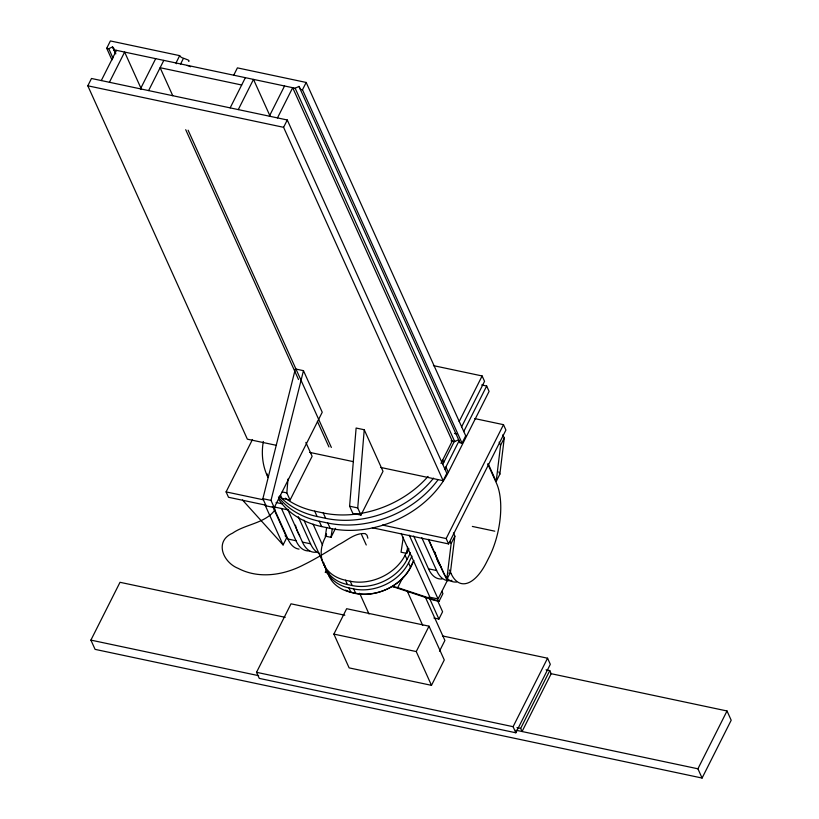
<?xml version="1.0" encoding="UTF-8"?>
<svg xmlns="http://www.w3.org/2000/svg" width="819" height="819" viewBox="0 0 819 819"><rect width="100%" height="100%" fill="white"/><g stroke="black" fill="none" stroke-linecap="round" stroke-linejoin="round"><path stroke-width="1.23" d="M280.569 495.28L281.951 498.351L290.08 500.071L286.834 492.905L287.991 479.033M349.6 506.203L356.122 428.03L364.24 429.75L383.005 471.314L360.964 515.1L352.835 513.38L349.6 506.203L357.729 507.934L360.964 515.1M357.729 507.934L364.24 429.75M428.552 539.301L446.764 579.637L451.167 543.488L454.862 536.158L453.409 532.954M454.862 536.158L450.45 572.317L446.764 579.637M488.37 464.199L496.181 481.49L500.583 445.331L504.269 438.011L502.825 434.807M496.181 481.49L499.866 474.16L504.269 438.011M335.544 528.316L330.999 537.346L325.348 536.148L326.668 527.416M330.999 537.346L332.309 528.613M403.296 537.223L401.044 552.201L406.685 553.398L408.968 548.884M406.685 553.398L407.627 547.153M262.879 498.689L295.352 368.949L303.47 370.679L322.236 412.244L274.242 507.585L266.114 505.855L262.879 498.689L271.007 500.409L274.242 507.585M271.007 500.409L303.47 370.679M276.044 445.26L247.358 439.179L87.807 85.8L91.493 78.481L287.274 119.983L446.826 473.351L443.14 480.681L380.794 467.465M111.968 59.941L106.705 48.28L110.391 40.95L179.689 55.641A3.409 1.577 26.7 0 0 183.497 58.241L180.508 64.189M101.3 80.559L116.503 50.358M109.418 82.279L124.631 52.078L141.482 89.394M140.479 88.861L155.692 58.661M148.608 90.581L163.81 60.381M179.689 55.641L175.993 62.971A3.409 1.577 26.7 0 0 176.525 63.728M233.722 75.205L237.408 67.875L306.173 82.453L465.724 435.821L462.029 443.151L459.971 442.71L458.538 439.793L454.719 441.595L451.023 440.817M230.17 107.873L245.372 77.672M238.288 109.603L253.491 79.392L269.82 115.551M269.349 116.185L284.551 85.985M277.477 117.905L292.68 87.705L452.231 441.072L440.97 463.441M443.14 480.681L283.589 127.314L287.274 119.983M462.029 443.151L302.477 89.783L306.173 82.453M550.542 673.566L727.016 710.974L731.193 720.239L702.088 778.05L95.086 649.365L90.899 640.11L120.014 582.299L285.217 617.321M266.032 505.221L228.521 497.276L226.095 491.902L252.477 439.516M290.08 500.071L312.121 456.285L305.866 442.424M242.485 499.999L283.087 544.942L286.773 537.612L272.717 506.49M442.444 635.923L547.573 658.21L550.317 664.291L515.837 732.78L259.285 678.388L256.531 672.307L291.011 603.818L344.83 615.223M325.348 536.148L326.484 533.896M326.586 534.807L324.877 538.216A42.926 33.077 -24.3 0 0 345.475 580.221L347.42 584.531L352.19 585.544A42.926 33.077 -24.3 0 0 407.033 559.531L410.452 552.723M328.88 573.433L325.338 572.266L326.484 569.983M333.876 634.101L346.652 608.712L429.023 626.177L444.277 659.96L431.49 685.339L349.129 667.884L333.876 634.101L416.247 651.566L431.49 685.339M459.152 421.57L482.125 375.952L433.435 365.632M442.639 464.486A92.455 71.243 -24.3 0 0 443.785 462.295L454.688 440.622M461.578 426.945L484.551 381.326L482.125 375.952M444.758 469.174A92.455 71.243 -24.3 0 0 445.905 466.984L459.111 440.755M463.697 431.633L486.67 386.015L481.674 384.961M345.475 580.221L350.245 581.234A42.926 33.077 -24.3 0 0 405.088 555.221L408.507 548.413M278.695 499.344A92.455 71.243 -24.3 0 0 321.652 526.576L330.211 528.388A92.455 71.243 -24.3 0 0 448.331 472.358L489.086 391.39L486.67 386.015M325.133 565.827A42.926 33.077 -24.3 0 0 348.945 587.919L353.716 588.933A42.926 33.077 -24.3 0 0 408.558 562.919L411.967 556.152M441.881 591.338L442.925 593.632L439.056 601.31L433.712 600.173L392.393 586.476L397.737 587.612L402.897 577.344M327.313 571.252A42.926 33.077 -24.3 0 0 350.89 592.229L355.661 593.243A42.926 33.077 -24.3 0 0 410.503 567.229L413.912 560.462M372.317 527.753L448.587 543.929L446.16 538.554L503.49 424.672L474.733 418.581M448.587 543.929L505.917 430.047L503.49 424.672M401.126 533.435L429.934 597.235L438.063 598.955L447.256 580.691M416.247 651.566L429.023 626.177M433.937 618.017L438.902 619.072L442.588 611.752L437.356 600.143M439.486 651.207L444.891 640.468L425.092 596.601M515.837 732.78L513.093 726.688L547.573 658.21M549.774 670.607L551.177 673.699L522.061 731.521L520.669 728.419L549.774 670.607L546.068 669.819M702.088 778.05L697.911 768.795L727.016 710.974M106.705 48.28L108.763 48.71L112.582 46.898L115.602 53.327M114.025 49.826L295.157 88.227L298.986 86.415L300.419 89.343L302.477 89.783M241.687 85.002L160.125 67.711L172.758 95.7M87.807 85.8L283.589 127.314M454.473 433.435L456.971 433.968M309.715 452.395L353.358 461.65M472.348 526.433L494.789 531.183M282.197 491.922L286.834 492.905M226.095 491.902L263.605 499.856M276.116 502.508L282.36 503.828M382.391 525.04L446.16 538.554M285.34 498.187A92.455 71.243 -24.3 0 0 314.691 511.138L323.239 512.96A92.455 71.243 -24.3 0 0 428.071 476.412M272.287 506.551L288.544 510.002M279.494 496.068A92.455 71.243 -24.3 0 0 317.117 516.513L325.665 518.325A92.455 71.243 -24.3 0 0 433.558 478.132M278.429 496.969A92.455 71.243 -24.3 0 0 319.236 521.212L327.784 523.024A92.455 71.243 -24.3 0 0 437.837 480.026M273.341 506.746L287.909 539.004L296.028 540.735A53.532 23.526 -78 0 0 309.654 550.849M287.633 509.316L302.426 542.086L310.544 543.806A53.532 23.526 -78 0 0 319.379 553.357M413.708 536.046L428.501 568.816L436.629 570.536A53.532 23.526 -78 0 0 451.945 580.343M448.822 573.126L451.146 573.617A53.532 23.526 -78 0 0 486.537 562.295L489.24 556.94A53.532 23.526 -78 0 0 496.549 483.425L487.704 463.841M325.338 572.266L327.477 572.716M256.531 672.307L513.093 726.688M516.963 727.63L520.669 728.419M90.899 640.11L258.609 675.665M515.888 730.21L697.911 768.795M184.029 58.395L187.96 59.941A1.362 0.624 26.7 0 1 188.984 60.811A1.362 0.624 26.7 0 1 188.605 61.374M187.213 65.459L188.605 65.94M397.737 587.612L439.056 601.31M189.619 66.339L190.551 66.738M285.084 535.739L286.773 537.612M499.14 442.127L500.583 445.331M498.822 471.857L499.866 474.16M298.986 86.415L459.971 442.71M295.157 88.227L454.719 441.595M442.813 460.145L443.785 462.295M445.905 466.984L448.331 472.358M450.204 541.349L451.167 543.488M449.406 570.014L451.146 573.617M428.45 539.629L443.018 571.887A53.532 23.526 -78 0 0 456.644 582.002M421.826 537.766L436.629 570.536M409.254 535.155L438.063 598.955M428.951 597.031L438.902 619.072M405.088 555.221L407.033 559.531M408.558 562.919L410.503 567.229M407.084 590.786L422.717 625.409M188.114 130.211L331.357 447.45M185.708 129.699L298.515 379.545M317.403 421.375L328.951 446.939M361.588 534.664L366.257 544.993M113.544 47.952L115.131 51.443M323.239 512.96L325.665 518.325M327.784 523.024L330.211 528.388M359.643 593.253L369.031 614.025M112.582 46.898L115.745 53.9M350.245 581.234L352.19 585.544M353.716 588.933L355.661 593.243M108.763 48.71L112.971 58.047M314.691 511.138L317.117 516.513M319.236 521.212L321.652 526.576M348.945 587.919L350.89 592.229M313.104 524.211L322.532 545.096M303.931 520.167L326.453 570.055M327.498 572.379L329.074 575.859M298.3 516.687L310.544 543.806M281.47 508.466L296.028 540.735M264.865 504.596L283.087 544.942M367.874 538.216L367.025 535.227L365.223 533.619C355.313 532.626 347.061 540.509 338.677 544.676C327.303 551.658 315.97 558.742 303.992 564.649C283.988 575.214 258.814 579.279 238.094 568.325C223.208 562.499 213.994 541.298 232.545 533.189C245.628 524.017 265.151 523.402 274.836 510.094L274.56 507.534M413.022 561.834A43.796 33.743 -24.3 0 1 345.608 590.1M347.42 584.531A42.926 33.077 -24.3 0 1 323.597 562.438M267.68 476.064A92.455 71.243 -24.3 0 1 266.953 473.72M268.048 477.508A92.455 71.243 -24.3 0 1 263.319 441.482M316.052 552.201A53.532 23.526 -78 0 1 302.426 542.086M299.068 549.109A53.532 23.526 -78 0 1 287.909 539.004M299.744 535.708A48.659 21.386 -78 0 1 295.454 525.184M441.165 566.943A48.659 21.386 -78 0 1 435.196 552.293M442.127 578.931A53.532 23.526 -78 0 1 428.501 568.816"/></g></svg>
